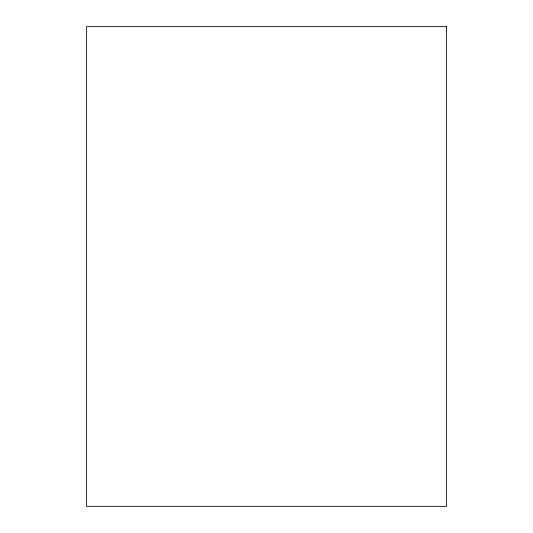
<?xml version="1.0" encoding="UTF-8"?>
<svg xmlns="http://www.w3.org/2000/svg" width="533" height="533" viewBox="0 0 533 533"><rect width="100%" height="100%" fill="white"/><g stroke="black" fill="none" stroke-linecap="round" stroke-linejoin="round"><path stroke-width="0.8" d="M446.387 26.65L86.612 26.65L86.612 506.35L446.387 506.35L446.387 26.65"/></g></svg>
